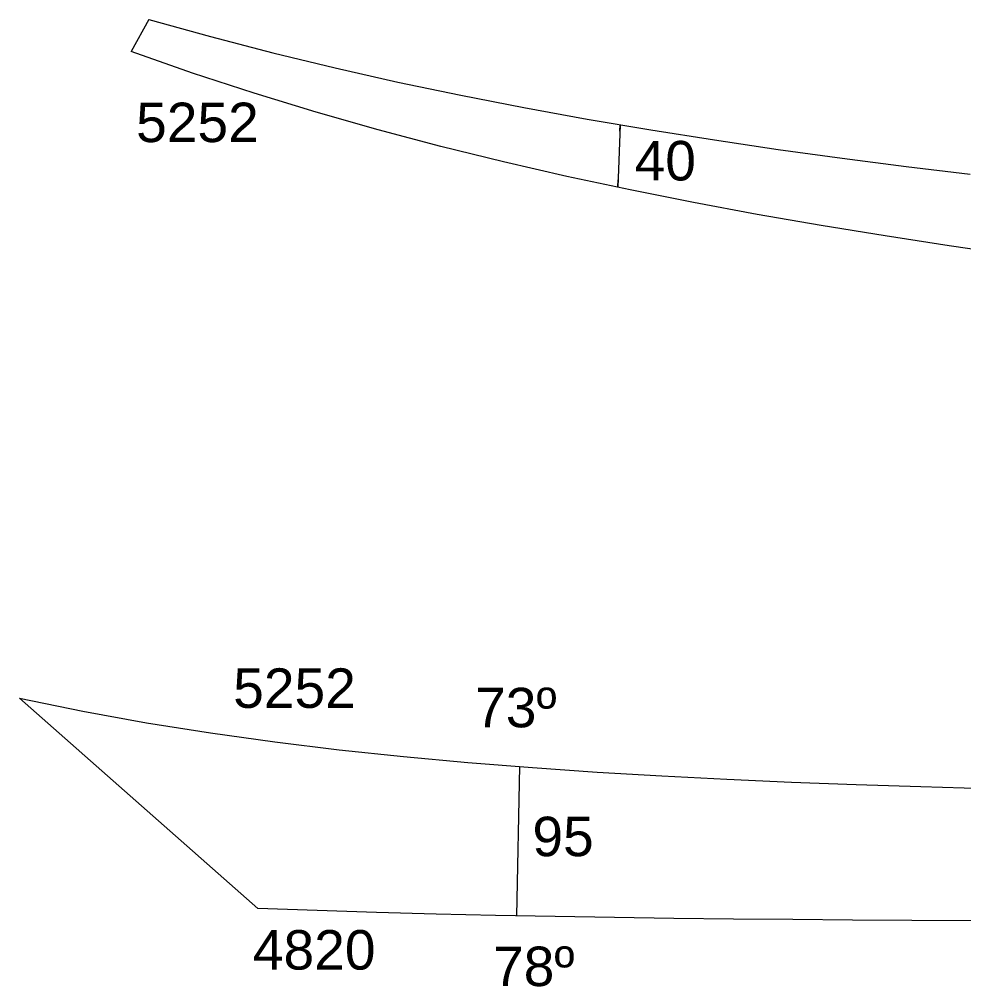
# Model space of a CAD drawing. Header units: millimetres. Extents: x -751 to 39822, y -9875 to 9310.
# Drawn here: x 38 to 636, y 2648 to 3261 of the extents above; entities that cross this region are included whole.
import ezdxf
from ezdxf.enums import TextEntityAlignment as Align

# ---------------------------------------------------------------- set-up
doc = ezdxf.new("R2010")
doc.units = ezdxf.units.MM
doc.header["$MEASUREMENT"] = 0
doc.layers.get('0').update_dxf_attribs({"lineweight": 0})
doc.layers.add('Layer_1', color=7, linetype='Continuous', lineweight=0)
doc.styles.get("Standard").update_dxf_attribs({"font": 'arial.ttf'})

msp = doc.modelspace()

# ---------------------------------------------------------------- linework, layer by layer
for p, q in [((120.10398, 3260.56093), (109.06195, 3240.11088)), ((189.18266, 2697.63632), (38.18169, 2830.68628))]:
    msp.add_line(p, q)
at = {"linetype": 'ByBlock'}
for p, q in [((418.66589, 3193.83765), (417.12934, 3154.22874)), ((354.98316, 2787.40579), (353.12049, 2692.91785))]:
    msp.add_line(p, q, dxfattribs=at)
at = {"color": 4}
msp.add_lwpolyline([(38.18169, 2830.68628), (78.4197, 2822.47937), (118.79774, 2815.18025), (159.30075, 2808.72222), (199.91467, 2803.04134), (240.62681, 2798.07032), (281.42175, 2793.74233), (322.28577, 2789.99236), (363.20568, 2786.75533), (404.16572, 2783.96335), (445.15269, 2781.55031), (486.15269, 2779.45234), (527.15676, 2777.62136), (568.1637, 2776.04031), (609.17369, 2774.69233), (650.18674, 2773.56432)], dxfattribs=at)
at = {"color": 210}
msp.add_lwpolyline([(641.06661, 2689.65032), (603.40078, 2689.91834), (565.73377, 2690.20137), (528.06675, 2690.51633), (490.40075, 2690.88134), (452.73577, 2691.31336), (415.07265, 2691.8283), (377.41275, 2692.44429), (339.75674, 2693.17837), (302.10463, 2694.0473), (264.45776, 2695.06936), (226.81666, 2696.2593), (189.18266, 2697.63632)], dxfattribs=at)
at = {"layer": 'Layer_1', "color": 170}
msp.add_lwpolyline([(120.10398, 3260.56093), (120.10398, 3260.56093), (159.26691, 3249.61082), (198.62895, 3239.36192), (238.17303, 3229.77799), (277.88491, 3220.82093), (317.75004, 3212.45688), (357.75301, 3204.64689), (397.8779, 3197.35591), (438.10998, 3190.54684), (478.434, 3184.1838), (518.83592, 3178.22987), (559.29896, 3172.64882), (599.80892, 3167.40389), (640.35104, 3162.45885)], dxfattribs=at)
at = {"layer": 'Layer_1', "color": 4}
msp.add_lwpolyline([(667.74003, 3111.23196), (627.07903, 3117.13881), (586.47392, 3123.38078), (545.94297, 3130.00086), (505.49804, 3137.04276), (465.15505, 3144.54981), (424.92805, 3152.56284), (384.83195, 3161.12789), (344.88199, 3170.28577), (305.09204, 3180.07984), (265.47803, 3190.5548), (226.053, 3201.75197), (186.83201, 3213.71486), (147.82997, 3226.487), (109.06195, 3240.11088)], dxfattribs=at)
at = {"layer": 'Layer_1', "color": 7}
for points in [[(418.49881, 3189.66225), (418.66582, 3193.83766)], [(417.14414, 3154.61025), (417.31347, 3159.01291)]]:
    msp.add_lwpolyline(points, dxfattribs=at)

# ---------------------------------------------------------------- texts
at = {"color": 4}
for p in [(112.12209, 3175.32685), (173.61883, 2817.0943)]:
    msp.add_text('5252', height=25, dxfattribs=at).set_placement(p, align=Align.BOTTOM_LEFT)
for s, p in [('40', (427.81926, 3151.05722)), ('73º', (326.8151, 2804.78584)), ('95', (363.09292, 2723.17598)), ('78º', (338.16005, 2640.91434))]:
    msp.add_text(s, height=25).set_placement(p, align=Align.BOTTOM_LEFT)
at = {"color": 6}
msp.add_text('4820', height=25, dxfattribs=at).set_placement((186.06025, 2651.36727), align=Align.BOTTOM_LEFT)

doc.saveas('drawing.dxf')
